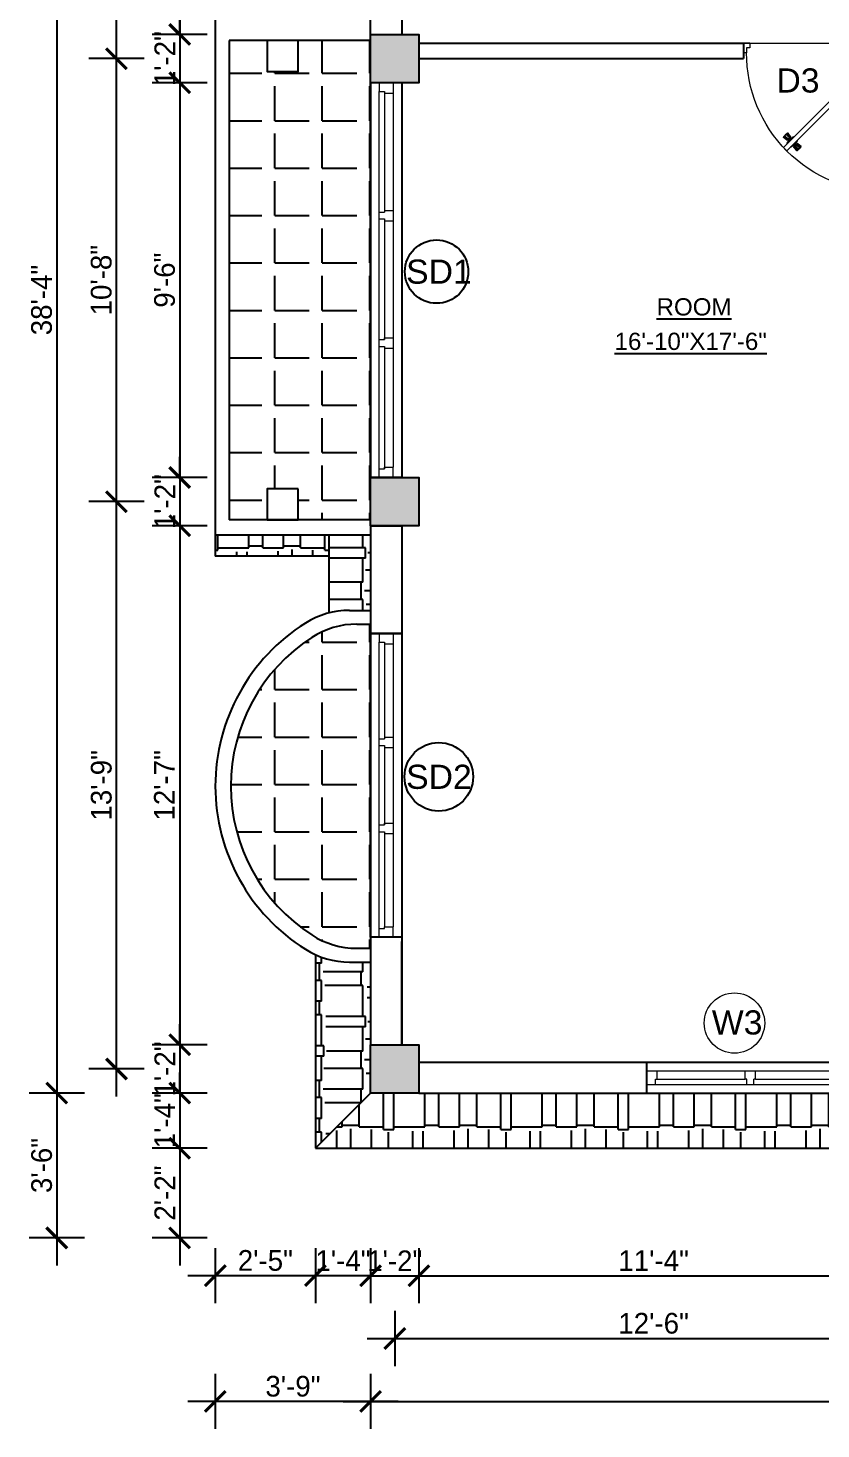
# Model space of a CAD drawing. Header units: inches. Extents: x 3672 to 10975, y -27382 to -746.
# Drawn here: x 8213.9 to 8443.6, y -25749.9 to -25343.6 of the extents above; entities that cross this region are included whole.
import ezdxf

# ---------------------------------------------------------------- set-up
doc = ezdxf.new("R2010")
doc.units = ezdxf.units.IN
doc.header["$LTSCALE"] = 17
doc.header["$MEASUREMENT"] = 0
for name, color, linetype, lineweight in [('25 BOT BAR', 12, 'Continuous', 25), ('DOOR & WIN', 1, 'Continuous', 25), ('OUTLINE', 1, 'Continuous', 25), ('PUERTAS', 7, 'Continuous', 9), ('TEXT', 231, 'Continuous', 20), ('WINDOW FRAME PLAN', 162, 'Continuous', 18)]:
    doc.layers.add(name, color=color, linetype=linetype, lineweight=lineweight)
doc.styles.add('ARCHITECTURE', font='stylu.ttf')
doc.styles.add('DIMTEXT', font='arial.ttf', dxfattribs={"height": 6})
doc.dimstyles.new('8 SCALE', dxfattribs={"dimscale": 0, "dimtxt": 6, "dimasz": 6, "dimexe": 8, "dimexo": 8, "dimgap": 1.25, "dimtad": 1, "dimdec": 0, "dimzin": 3, "dimdsep": 46, "dimlunit": 4, "dimtxsty": 'ARCHITECTURE', "dimblk": 'ARCHTICK', "dimcen": 8, "dimdle": 8, "dimclrd": 5, "dimclre": 5, "dimclrt": 7, "dimadec": 0, "dimazin": 0, "dimtfac": 0.75, "dimtdec": 0, "dimtix": 1, "dimtmove": 2, "dimatfit": 3, "dimldrblk": 'ARCHTICK', "dimfxl": 8, "dimfxlon": 1, "dimtolj": 1, "dimtzin": 0, "dimlwd": -1, "dimlwe": -1, "dimarcsym": 0})
pattern_1 = [(0, (-1697.117, -6798.299), (25.5, 12), [6, -5, 7, -3, 9, -4]), (0, (-1691.117, -6797.799), (25.5, 12), [5, -19, 4, -6]), (0, (-1679.117, -6799.049), (25.5, 12), [3, -31]), (90, (-1697.117, -6798.299), (-8.5, 12), [11.5, -36.5]), (90, (-1691.117, -6798.299), (-8.5, 12), [11.25, -36.75]), (90, (-1686.117, -6798.299), (-8.5, 12), [10.5, -37.5]), (90, (-1679.117, -6799.049), (-8.5, 12), [11.5, -36.5]), (90, (-1676.117, -6799.049), (-8.5, 12), [11.5, -36.5]), (90, (-1667.117, -6798.299), (-8.5, 12), [11, -37])]
pattern_2 = [(90, (-1697.117, -6798.299), (-12, 25.5), [6, -5, 7, -3, 9, -4]), (90, (-1697.617, -6792.299), (-12, 25.5), [5, -19, 4, -6]), (90, (-1696.367, -6780.299), (-12, 25.5), [3, -31]), (180, (-1697.117, -6798.299), (-12, -8.5), [11.5, -36.5]), (180, (-1697.117, -6792.299), (-12, -8.5), [11.25, -36.75]), (180, (-1697.117, -6787.299), (-12, -8.5), [10.5, -37.5]), (180, (-1696.367, -6780.299), (-12, -8.5), [11.5, -36.5]), (180, (-1696.367, -6777.299), (-12, -8.5), [11.5, -36.5]), (180, (-1697.117, -6768.299), (-12, -8.5), [11, -37])]
pattern_3 = [(0, (-1697.117, -4924.22), (0, 13.75), [10, -3.75]), (90, (-1697.117, -4924.22), (-13.75, 8e-16), [10, -3.75])]

# ---------------------------------------------------------------- blocks, each defined once
blk = doc.blocks.new('*U2797')
at = {"layer": 'PUERTAS', "color": 2}
for p, q in [((11.61, 30.24), (12.57, 31.2)), ((11.61, 30.24), (39.94, 1.92)), ((40.83, 2.94), (12.57, 31.2)), ((16.34, 30.46), (16.36, 30.48)), ((12.35, 26.47), (12.33, 26.45)), ((0, 0), (0, 2.8)), ((0.93, 2.8), (0, 2.8)), ((1.87, 0), (0, 0)), ((0.93, 1.4), (0.93, 2.8)), ((1.87, 1.4), (0.93, 1.4)), ((1.87, 0), (1.87, 1.4)), ((39.94, 1.92), (40.16, 2.14)), ((40.1, 2.21), (40.86, 2.97)), ((40.1, 2.21), (40.16, 2.14)), ((40.13, 0), (40.13, 1.4)), ((40.13, 1.4), (41.07, 1.4)), ((40.13, 0), (42, 0)), ((40.16, 2.14), (40.9, 2.88)), ((41.07, 1.77), (41.07, 2.81)), ((41.07, 1.4), (41.07, 1.77)), ((41.07, 1.77), (41.16, 1.77)), ((41.16, 1.77), (41.16, 2.85)), ((41.16, 2.8), (42, 2.8)), ((42, 2.8), (42, 0))]:
    blk.add_line(p, q, dxfattribs=at)
at = {"layer": 'PUERTAS', "color": 1}
for p, q in [((12.73, 29.12), (12.72, 29.11)), ((12.72, 28.98), (13.08, 28.44)), ((13.69, 30.08), (13.7, 30.09)), ((13.83, 30.09), (14.37, 29.73)), ((14.37, 29.73), (14.38, 29.72)), ((14.51, 29.72), (14.5, 29.72)), ((14.63, 29.71), (14.94, 29.41)), ((14.64, 30.23), (15.41, 31.18)), ((14.65, 30.11), (15.14, 29.61)), ((14.65, 29.7), (14.78, 29.83)), ((14.78, 29.98), (14.77, 29.97)), ((14.77, 29.84), (15.07, 29.54)), ((15.25, 29.1), (14.94, 29.41)), ((15.37, 29.24), (15.07, 29.54)), ((15.64, 29.12), (15.14, 29.61)), ((15.23, 29.11), (15.36, 29.24)), ((15.25, 28.97), (15.25, 28.97)), ((15.26, 28.84), (15.25, 28.84)), ((15.62, 28.3), (15.26, 28.84)), ((15.51, 29.24), (15.5, 29.24)), ((15.55, 31.19), (16.13, 30.6)), ((15.62, 31.12), (15.65, 31.15)), ((15.65, 31.15), (16.17, 30.63)), ((15.76, 29.11), (16.71, 29.88)), ((16.72, 30.01), (16.13, 30.6)), ((16.68, 30.12), (16.17, 30.63)), ((16.65, 30.09), (16.68, 30.12)), ((11.62, 27.26), (12.21, 26.67)), ((12.58, 28.16), (11.63, 27.4)), ((11.69, 27.19), (11.66, 27.15)), ((11.66, 27.15), (12.17, 26.64)), ((12.69, 26.12), (12.17, 26.64)), ((12.79, 26.09), (12.21, 26.67)), ((12.72, 26.16), (12.69, 26.12)), ((12.7, 28.16), (13.2, 27.66)), ((12.83, 28.03), (12.84, 28.04)), ((13.7, 27.04), (12.93, 26.09)), ((12.97, 28.04), (13.27, 27.74)), ((13.11, 28.16), (12.98, 28.03)), ((13.08, 28.44), (13.08, 28.43)), ((13.09, 28.3), (13.09, 28.3)), ((13.09, 28.17), (13.4, 27.87)), ((13.69, 27.17), (13.2, 27.66)), ((13.57, 27.43), (13.27, 27.74)), ((13.71, 27.56), (13.4, 27.87)), ((13.69, 27.57), (13.56, 27.44)), ((13.56, 27.3), (13.57, 27.3)), ((13.83, 27.55), (13.84, 27.56)), ((13.97, 27.54), (13.96, 27.55)), ((14.51, 27.19), (13.97, 27.54)), ((14.65, 27.2), (14.64, 27.19)), ((15.61, 28.15), (15.62, 28.16))]:
    blk.add_line(p, q, dxfattribs=at)
at = {"layer": 'PUERTAS', "color": 8}
for p, q in [((12.82, 28.9), (13.2, 28.3)), ((13.06, 28.65), (13.29, 28.21)), ((13.91, 29.99), (14.5, 29.61)), ((14.16, 29.74), (14.59, 29.52)), ((14.42, 29.48), (14.69, 29.42)), ((14.63, 30.14), (15.5, 31.21)), ((14.63, 29.27), (14.8, 29.31)), ((14.66, 29.69), (14.79, 29.82)), ((14.68, 29.66), (14.82, 29.79)), ((14.69, 30.07), (15.57, 31.16)), ((14.74, 29.6), (14.87, 29.73)), ((14.8, 29.09), (14.85, 29.26)), ((14.82, 29.94), (15.74, 30.99)), ((14.84, 29.51), (14.97, 29.64)), ((15.01, 28.89), (14.95, 29.16)), ((14.98, 29.77), (15.94, 30.79)), ((15.04, 29.3), (15.17, 29.43)), ((15.28, 28.62), (15.05, 29.06)), ((15.14, 29.21), (15.27, 29.34)), ((15.52, 28.37), (15.14, 28.97)), ((15.2, 29.15), (15.33, 29.28)), ((15.22, 29.12), (15.35, 29.25)), ((15.31, 29.45), (16.33, 30.41)), ((15.47, 29.29), (16.52, 30.21)), ((15.6, 29.16), (16.69, 30.04)), ((15.67, 29.09), (16.75, 29.96)), ((15.99, 30.81), (16.01, 30.83)), ((16.19, 30.65), (16.01, 30.83)), ((16.19, 30.65), (16.36, 30.48)), ((12.67, 28.18), (11.59, 27.31)), ((12.74, 28.12), (11.65, 27.23)), ((12.87, 27.99), (11.82, 27.06)), ((12, 26.81), (11.98, 26.79)), ((12.15, 26.62), (11.98, 26.79)), ((13.04, 27.82), (12.01, 26.87)), ((12.15, 26.62), (12.33, 26.45)), ((13.36, 27.5), (12.4, 26.48)), ((13.52, 27.34), (12.6, 26.28)), ((13.65, 27.21), (12.77, 26.11)), ((13.71, 27.14), (12.84, 26.06)), ((13.12, 28.15), (12.99, 28.02)), ((13.14, 28.12), (13.01, 27.99)), ((13.2, 28.06), (13.07, 27.93)), ((13.3, 27.97), (13.17, 27.84)), ((13.33, 28.39), (13.39, 28.12)), ((13.5, 27.76), (13.37, 27.63)), ((13.59, 27.67), (13.46, 27.54)), ((13.54, 28.18), (13.49, 28.01)), ((13.65, 27.61), (13.52, 27.48)), ((13.71, 28), (13.54, 27.96)), ((13.68, 27.58), (13.55, 27.45)), ((13.92, 27.79), (13.65, 27.86)), ((14.18, 27.53), (13.75, 27.76)), ((14.43, 27.28), (13.83, 27.67)), ((0, 0), (42, 0))]:
    blk.add_line(p, q, dxfattribs=at)
at = {"layer": 'PUERTAS', "color": 2}
for radius in [0.181, 0.0878]:
    blk.add_circle((41.04, 2.99), radius, dxfattribs=at)
at = {"layer": 'PUERTAS', "color": 8}
blk.add_arc((41.04, 2.99), 40.11, 89.9667, 180.2715, dxfattribs=at)
at = {"layer": 'PUERTAS', "color": 1}
for centre, start, end in [((12.79, 29.04), 135, 225), ((13.76, 30.02), 45, 135), ((14.44, 29.79), 225, 309.7428), ((14.57, 29.65), 45, 129.7428), ((14.71, 30.17), 141.0764, 225), ((14.84, 29.91), 135, 225), ((15.32, 28.91), 140.2572, 225), ((15.18, 29.03), 320.2572, 45), ((15.44, 29.3), 225, 315), ((15.48, 31.12), 45, 141.0764), ((15.7, 29.18), 225, 308.9236), ((11.69, 27.33), 128.9236, 225), ((12.63, 28.09), 45, 128.9236), ((12.86, 26.15), 225, 321.0764), ((12.9, 27.97), 45, 135), ((13.16, 28.24), 140.2572, 225), ((13.02, 28.36), 320.2572, 45), ((13.5, 27.37), 315, 45), ((13.62, 27.1), 321.0764, 45), ((13.77, 27.63), 225, 309.7428), ((13.9, 27.49), 45, 129.7428), ((14.58, 27.25), 225, 315), ((15.55, 28.23), 315, 45)]:
    blk.add_arc(centre, 0.0933, start, end, dxfattribs=at)
blk = doc.blocks.new("5'")
at = {"layer": 'WINDOW FRAME PLAN'}
for p, q in [((10026.35, -7897.24), (10086.35, -7897.24)), ((10026.35, -7897.24), (10026.35, -7901.24)), ((10026.35, -7897.24), (10029.35, -7897.24)), ((10029.35, -7899.74), (10029.35, -7897.24)), ((10054.85, -7899.74), (10054.85, -7897.24)), ((10054.85, -7897.24), (10057.85, -7897.24)), ((10057.85, -7899.74), (10057.85, -7897.24)), ((10086.35, -7897.24), (10083.35, -7897.24)), ((10083.35, -7899.74), (10083.35, -7897.24)), ((10086.35, -7897.24), (10086.35, -7901.24)), ((10026.35, -7901.24), (10086.35, -7901.24)), ((10026.35, -7901.24), (10028.85, -7901.24)), ((10028.85, -7901.24), (10028.85, -7899.74)), ((10028.85, -7899.74), (10029.35, -7899.74)), ((10029.35, -7899.74), (10054.85, -7899.74)), ((10055.35, -7899.74), (10054.85, -7899.74)), ((10055.35, -7901.24), (10055.35, -7899.74)), ((10057.35, -7901.24), (10057.35, -7899.74)), ((10057.85, -7899.74), (10057.35, -7899.74)), ((10057.85, -7899.74), (10083.35, -7899.74)), ((10083.85, -7899.74), (10083.35, -7899.74)), ((10083.85, -7901.24), (10083.85, -7899.74)), ((10086.35, -7901.24), (10083.85, -7901.24))]:
    blk.add_line(p, q, dxfattribs=at)
blk = doc.blocks.new('_ArchTick')
at = {"color": 0, "linetype": 'ByBlock', "const_width": 0.15}
blk.add_lwpolyline([(-0.5, -0.5), (0.5, 0.5)], dxfattribs=at)
blk = doc.blocks.new('*D3283')
at = {"layer": '25 BOT BAR', "color": 5, "transparency": 16777216}
for p, q in [((8257.85, -25198.46), (8257.85, -25353.46)), ((8265.85, -25206.46), (8249.85, -25206.46)), ((8265.85, -25345.46), (8249.85, -25345.46))]:
    blk.add_line(p, q, dxfattribs=at)
at = {"layer": 'Defpoints', "color": 0, "transparency": 16777216}
for p in [(8313.17, -25206.46), (8257.85, -25345.46), (8313.17, -25345.46)]:
    blk.add_point(p, dxfattribs=at)
at = {"layer": '25 BOT BAR', "color": 5, "transparency": 16777216, "xscale": 6, "yscale": 6, "zscale": 6}
for p, rotation in [((8257.85, -25206.46), 90), ((8257.85, -25345.46), 270)]:
    blk.add_blockref('_ArchTick', p, dxfattribs=dict(at, rotation=rotation))
at = {"layer": '25 BOT BAR', "color": 7, "transparency": 16777216, "insert": (8253.39, -25275.96), "char_height": 6, "attachment_point": 5, "rotation": 90, "style": 'ARCHITECTURE'}
blk.add_mtext('\\A1;11\'-7"', dxfattribs=at)
blk = doc.blocks.new('*D3284')
at = {"layer": '25 BOT BAR', "color": 5, "transparency": 16777216}
for p, q in [((8257.85, -25345.46), (8257.85, -25339.46)), ((8265.85, -25345.46), (8249.85, -25345.46)), ((8257.85, -25345.46), (8257.85, -25359.46)), ((8265.85, -25359.46), (8249.85, -25359.46)), ((8257.85, -25359.46), (8257.85, -25365.46))]:
    blk.add_line(p, q, dxfattribs=at)
at = {"layer": 'Defpoints', "color": 0, "transparency": 16777216}
for p in [(8313.17, -25345.46), (8257.85, -25359.46), (8313.17, -25359.46)]:
    blk.add_point(p, dxfattribs=at)
at = {"layer": '25 BOT BAR', "color": 5, "transparency": 16777216, "xscale": 6, "yscale": 6, "zscale": 6}
for p, rotation in [((8257.85, -25345.46), 270), ((8257.85, -25359.46), 90)]:
    blk.add_blockref('_ArchTick', p, dxfattribs=dict(at, rotation=rotation))
at = {"layer": '25 BOT BAR', "color": 7, "transparency": 16777216, "insert": (8253.54, -25352.46), "char_height": 6, "attachment_point": 5, "rotation": 90, "style": 'ARCHITECTURE'}
blk.add_mtext('\\A1;1\'-2"', dxfattribs=at)
blk = doc.blocks.new('*D3285')
at = {"layer": '25 BOT BAR', "color": 5, "transparency": 16777216}
for p, q in [((8257.85, -25351.46), (8257.85, -25481.94)), ((8265.85, -25359.46), (8249.85, -25359.46)), ((8265.85, -25473.94), (8249.85, -25473.94))]:
    blk.add_line(p, q, dxfattribs=at)
at = {"layer": 'Defpoints', "color": 0, "transparency": 16777216}
for p in [(8313.17, -25359.46), (8257.85, -25473.94), (8313.17, -25473.94)]:
    blk.add_point(p, dxfattribs=at)
at = {"layer": '25 BOT BAR', "color": 5, "transparency": 16777216, "xscale": 6, "yscale": 6, "zscale": 6}
for p, rotation in [((8257.85, -25359.46), 90), ((8257.85, -25473.94), 270)]:
    blk.add_blockref('_ArchTick', p, dxfattribs=dict(at, rotation=rotation))
at = {"layer": '25 BOT BAR', "color": 7, "transparency": 16777216, "insert": (8253.49, -25416.7), "char_height": 6, "attachment_point": 5, "rotation": 90, "style": 'ARCHITECTURE'}
blk.add_mtext('\\A1;9\'-6"', dxfattribs=at)
blk = doc.blocks.new('*D3286')
at = {"layer": '25 BOT BAR', "color": 5, "transparency": 16777216}
for p, q in [((8257.85, -25473.94), (8257.85, -25467.94)), ((8265.85, -25473.94), (8249.85, -25473.94)), ((8257.85, -25473.94), (8257.85, -25487.94)), ((8265.85, -25487.94), (8249.85, -25487.94)), ((8257.85, -25487.94), (8257.85, -25493.94))]:
    blk.add_line(p, q, dxfattribs=at)
at = {"layer": 'Defpoints', "color": 0, "transparency": 16777216}
for p in [(8313.17, -25473.94), (8257.85, -25487.94), (8313.17, -25487.94)]:
    blk.add_point(p, dxfattribs=at)
at = {"layer": '25 BOT BAR', "color": 5, "transparency": 16777216, "xscale": 6, "yscale": 6, "zscale": 6}
for p, rotation in [((8257.85, -25473.94), 270), ((8257.85, -25487.94), 90)]:
    blk.add_blockref('_ArchTick', p, dxfattribs=dict(at, rotation=rotation))
at = {"layer": '25 BOT BAR', "color": 7, "transparency": 16777216, "insert": (8253.54, -25480.94), "char_height": 6, "attachment_point": 5, "rotation": 90, "style": 'ARCHITECTURE'}
blk.add_mtext('\\A1;1\'-2"', dxfattribs=at)
blk = doc.blocks.new('*D3287')
at = {"layer": '25 BOT BAR', "color": 5, "transparency": 16777216}
for p, q in [((8257.85, -25479.94), (8257.85, -25646.46)), ((8265.85, -25487.94), (8249.85, -25487.94)), ((8265.85, -25638.46), (8249.85, -25638.46))]:
    blk.add_line(p, q, dxfattribs=at)
at = {"layer": 'Defpoints', "color": 0, "transparency": 16777216}
for p in [(8313.17, -25487.94), (8257.85, -25638.46), (8313.17, -25638.46)]:
    blk.add_point(p, dxfattribs=at)
at = {"layer": '25 BOT BAR', "color": 5, "transparency": 16777216, "xscale": 6, "yscale": 6, "zscale": 6}
for p, rotation in [((8257.85, -25487.94), 90), ((8257.85, -25638.46), 270)]:
    blk.add_blockref('_ArchTick', p, dxfattribs=dict(at, rotation=rotation))
at = {"layer": '25 BOT BAR', "color": 7, "transparency": 16777216, "insert": (8253.39, -25563.2), "char_height": 6, "attachment_point": 5, "rotation": 90, "style": 'ARCHITECTURE'}
blk.add_mtext('\\A1;12\'-7"', dxfattribs=at)
blk = doc.blocks.new('*D3288')
at = {"layer": '25 BOT BAR', "color": 5, "transparency": 16777216}
for p, q in [((8257.85, -25638.46), (8257.85, -25632.46)), ((8265.85, -25638.46), (8249.85, -25638.46)), ((8257.85, -25638.46), (8257.85, -25652.46)), ((8265.85, -25652.46), (8249.85, -25652.46)), ((8257.85, -25652.46), (8257.85, -25658.46))]:
    blk.add_line(p, q, dxfattribs=at)
at = {"layer": 'Defpoints', "color": 0, "transparency": 16777216}
for p in [(8313.17, -25638.46), (8257.85, -25652.46), (8313.17, -25652.46)]:
    blk.add_point(p, dxfattribs=at)
at = {"layer": '25 BOT BAR', "color": 5, "transparency": 16777216, "xscale": 6, "yscale": 6, "zscale": 6}
for p, rotation in [((8257.85, -25638.46), 270), ((8257.85, -25652.46), 90)]:
    blk.add_blockref('_ArchTick', p, dxfattribs=dict(at, rotation=rotation))
at = {"layer": '25 BOT BAR', "color": 7, "transparency": 16777216, "insert": (8253.54, -25645.46), "char_height": 6, "attachment_point": 5, "rotation": 90, "style": 'ARCHITECTURE'}
blk.add_mtext('\\A1;1\'-2"', dxfattribs=at)
blk = doc.blocks.new('*D3289')
at = {"layer": '25 BOT BAR', "color": 5, "transparency": 16777216}
for p, q in [((8239.52, -25653.46), (8239.52, -25472.94)), ((8247.52, -25480.94), (8231.52, -25480.94)), ((8247.52, -25645.46), (8231.52, -25645.46))]:
    blk.add_line(p, q, dxfattribs=at)
at = {"layer": 'Defpoints', "color": 0, "transparency": 16777216}
for p in [(8239.52, -25480.94), (8320.17, -25480.94), (8320.17, -25645.46)]:
    blk.add_point(p, dxfattribs=at)
at = {"layer": '25 BOT BAR', "color": 5, "transparency": 16777216, "xscale": 6, "yscale": 6, "zscale": 6}
for p, rotation in [((8239.52, -25480.94), 90), ((8239.52, -25645.46), 270)]:
    blk.add_blockref('_ArchTick', p, dxfattribs=dict(at, rotation=rotation))
at = {"layer": '25 BOT BAR', "color": 7, "transparency": 16777216, "insert": (8235.16, -25563.2), "char_height": 6, "attachment_point": 5, "rotation": 90, "style": 'ARCHITECTURE'}
blk.add_mtext('\\A1;13\'-9"', dxfattribs=at)
blk = doc.blocks.new('*D3290')
at = {"layer": '25 BOT BAR', "color": 5, "transparency": 16777216}
for p, q in [((8239.52, -25488.94), (8239.52, -25344.46)), ((8247.52, -25352.46), (8231.52, -25352.46)), ((8247.52, -25480.94), (8231.52, -25480.94))]:
    blk.add_line(p, q, dxfattribs=at)
at = {"layer": 'Defpoints', "color": 0, "transparency": 16777216}
for p in [(8239.52, -25352.46), (8320.17, -25352.46), (8320.17, -25480.94)]:
    blk.add_point(p, dxfattribs=at)
at = {"layer": '25 BOT BAR', "color": 5, "transparency": 16777216, "xscale": 6, "yscale": 6, "zscale": 6}
for p, rotation in [((8239.52, -25352.46), 90), ((8239.52, -25480.94), 270)]:
    blk.add_blockref('_ArchTick', p, dxfattribs=dict(at, rotation=rotation))
at = {"layer": '25 BOT BAR', "color": 7, "transparency": 16777216, "insert": (8235.14, -25416.7), "char_height": 6, "attachment_point": 5, "rotation": 90, "style": 'ARCHITECTURE'}
blk.add_mtext('\\A1;10\'-8"', dxfattribs=at)
blk = doc.blocks.new('*D3291')
at = {"layer": '25 BOT BAR', "color": 5, "transparency": 16777216}
for p, q in [((8239.52, -25360.46), (8239.52, -25191.46)), ((8247.52, -25199.46), (8231.52, -25199.46)), ((8247.52, -25352.46), (8231.52, -25352.46))]:
    blk.add_line(p, q, dxfattribs=at)
at = {"layer": 'Defpoints', "color": 0, "transparency": 16777216}
for p in [(8239.52, -25199.46), (8320.17, -25199.46), (8320.17, -25352.46)]:
    blk.add_point(p, dxfattribs=at)
at = {"layer": '25 BOT BAR', "color": 5, "transparency": 16777216, "xscale": 6, "yscale": 6, "zscale": 6}
for p, rotation in [((8239.52, -25199.46), 90), ((8239.52, -25352.46), 270)]:
    blk.add_blockref('_ArchTick', p, dxfattribs=dict(at, rotation=rotation))
at = {"layer": '25 BOT BAR', "color": 7, "transparency": 16777216, "insert": (8235.17, -25275.96), "char_height": 6, "attachment_point": 5, "rotation": 90, "style": 'ARCHITECTURE'}
blk.add_mtext('\\A1;12\'-9"', dxfattribs=at)
blk = doc.blocks.new('*D3292')
at = {"layer": '25 BOT BAR', "color": 5, "transparency": 16777216}
for p, q in [((8222.23, -25184.46), (8222.23, -25660.46)), ((8230.23, -25192.46), (8214.23, -25192.46)), ((8230.23, -25652.46), (8214.23, -25652.46))]:
    blk.add_line(p, q, dxfattribs=at)
at = {"layer": 'Defpoints', "color": 0, "transparency": 16777216}
for p in [(8313.17, -25192.46), (8222.23, -25652.46), (8313.17, -25652.46)]:
    blk.add_point(p, dxfattribs=at)
at = {"layer": '25 BOT BAR', "color": 5, "transparency": 16777216, "xscale": 6, "yscale": 6, "zscale": 6}
for p, rotation in [((8222.23, -25192.46), 90), ((8222.23, -25652.46), 270)]:
    blk.add_blockref('_ArchTick', p, dxfattribs=dict(at, rotation=rotation))
at = {"layer": '25 BOT BAR', "color": 7, "transparency": 16777216, "insert": (8217.85, -25422.46), "char_height": 6, "attachment_point": 5, "rotation": 90, "style": 'ARCHITECTURE'}
blk.add_mtext('\\A1;38\'-4"', dxfattribs=at)
blk = doc.blocks.new('*D3293')
at = {"layer": '25 BOT BAR', "color": 5, "transparency": 16777216}
for p, q in [((8313.17, -25697.41), (8313.17, -25713.41)), ((8327.17, -25697.41), (8327.17, -25713.41)), ((8313.17, -25705.41), (8307.17, -25705.41)), ((8313.17, -25705.41), (8327.17, -25705.41)), ((8327.17, -25705.41), (8333.17, -25705.41))]:
    blk.add_line(p, q, dxfattribs=at)
at = {"layer": 'Defpoints', "color": 0, "transparency": 16777216}
for p in [(8313.17, -25652.46), (8327.17, -25652.46), (8327.17, -25705.41)]:
    blk.add_point(p, dxfattribs=at)
at = {"layer": '25 BOT BAR', "color": 5, "transparency": 16777216, "xscale": 6, "yscale": 6, "zscale": 6}
blk.add_blockref('_ArchTick', (8313.17, -25705.41), dxfattribs=at)
at = {"layer": '25 BOT BAR', "color": 5, "transparency": 16777216, "xscale": 6, "yscale": 6, "zscale": 6, "rotation": 180}
blk.add_blockref('_ArchTick', (8327.17, -25705.41), dxfattribs=at)
at = {"layer": '25 BOT BAR', "color": 7, "transparency": 16777216, "insert": (8320.17, -25701.1), "char_height": 6, "attachment_point": 5, "style": 'ARCHITECTURE'}
blk.add_mtext('\\A1;1\'-2"', dxfattribs=at)
blk = doc.blocks.new('*D3294')
at = {"layer": '25 BOT BAR', "color": 5, "transparency": 16777216}
for p, q in [((8327.17, -25697.41), (8327.17, -25713.41)), ((8463.17, -25697.41), (8463.17, -25713.41)), ((8319.17, -25705.41), (8471.17, -25705.41))]:
    blk.add_line(p, q, dxfattribs=at)
at = {"layer": 'Defpoints', "color": 0, "transparency": 16777216}
for p in [(8327.17, -25652.46), (8463.17, -25652.46), (8463.17, -25705.41)]:
    blk.add_point(p, dxfattribs=at)
at = {"layer": '25 BOT BAR', "color": 5, "transparency": 16777216, "xscale": 6, "yscale": 6, "zscale": 6, "rotation": 180}
blk.add_blockref('_ArchTick', (8327.17, -25705.41), dxfattribs=at)
at = {"layer": '25 BOT BAR', "color": 5, "transparency": 16777216, "xscale": 6, "yscale": 6, "zscale": 6}
blk.add_blockref('_ArchTick', (8463.17, -25705.41), dxfattribs=at)
at = {"layer": '25 BOT BAR', "color": 7, "transparency": 16777216, "insert": (8395.17, -25701.03), "char_height": 6, "attachment_point": 5, "style": 'ARCHITECTURE'}
blk.add_mtext('\\A1;11\'-4"', dxfattribs=at)
blk = doc.blocks.new('*D3300')
at = {"layer": '25 BOT BAR', "color": 5, "transparency": 16777216}
for p, q in [((8320.17, -25715.61), (8320.17, -25731.61)), ((8470.17, -25715.61), (8470.17, -25731.61)), ((8312.17, -25723.61), (8478.17, -25723.61))]:
    blk.add_line(p, q, dxfattribs=at)
at = {"layer": 'Defpoints', "color": 0, "transparency": 16777216}
for p in [(8320.17, -25645.46), (8470.17, -25645.46), (8470.17, -25723.61)]:
    blk.add_point(p, dxfattribs=at)
at = {"layer": '25 BOT BAR', "color": 5, "transparency": 16777216, "xscale": 6, "yscale": 6, "zscale": 6, "rotation": 180}
blk.add_blockref('_ArchTick', (8320.17, -25723.61), dxfattribs=at)
at = {"layer": '25 BOT BAR', "color": 5, "transparency": 16777216, "xscale": 6, "yscale": 6, "zscale": 6}
blk.add_blockref('_ArchTick', (8470.17, -25723.61), dxfattribs=at)
at = {"layer": '25 BOT BAR', "color": 7, "transparency": 16777216, "insert": (8395.17, -25719.25), "char_height": 6, "attachment_point": 5, "style": 'ARCHITECTURE'}
blk.add_mtext('\\A1;12\'-6"', dxfattribs=at)
blk = doc.blocks.new('*D3303')
at = {"layer": '25 BOT BAR', "color": 5, "transparency": 16777216}
for p, q in [((8313.17, -25733.87), (8313.17, -25749.87)), ((8773.63, -25733.87), (8773.63, -25749.87)), ((8305.17, -25741.87), (8781.63, -25741.87))]:
    blk.add_line(p, q, dxfattribs=at)
at = {"layer": 'Defpoints', "color": 0, "transparency": 16777216}
for p in [(8313.17, -25652.46), (8773.63, -25652.46), (8773.63, -25741.87)]:
    blk.add_point(p, dxfattribs=at)
at = {"layer": '25 BOT BAR', "color": 5, "transparency": 16777216, "xscale": 6, "yscale": 6, "zscale": 6, "rotation": 180}
blk.add_blockref('_ArchTick', (8313.17, -25741.87), dxfattribs=at)
at = {"layer": '25 BOT BAR', "color": 5, "transparency": 16777216, "xscale": 6, "yscale": 6, "zscale": 6}
blk.add_blockref('_ArchTick', (8773.63, -25741.87), dxfattribs=at)
at = {"layer": '25 BOT BAR', "color": 7, "transparency": 16777216, "insert": (8543.4, -25737.49), "char_height": 6, "attachment_point": 5, "style": 'ARCHITECTURE'}
blk.add_mtext('\\A1;38\'-4"', dxfattribs=at)
blk = doc.blocks.new('*D3335')
at = {"layer": '25 BOT BAR', "color": 5, "transparency": 16777216}
for p, q in [((8257.85, -25652.46), (8257.85, -25646.46)), ((8265.85, -25652.46), (8249.85, -25652.46)), ((8257.85, -25652.46), (8257.85, -25668.46)), ((8265.85, -25668.46), (8249.85, -25668.46)), ((8257.85, -25668.46), (8257.85, -25674.46))]:
    blk.add_line(p, q, dxfattribs=at)
at = {"layer": 'Defpoints', "color": 0, "transparency": 16777216}
for p in [(8313.17, -25652.46), (8257.85, -25668.46), (8297.17, -25668.46)]:
    blk.add_point(p, dxfattribs=at)
at = {"layer": '25 BOT BAR', "color": 5, "transparency": 16777216, "xscale": 6, "yscale": 6, "zscale": 6}
for p, rotation in [((8257.85, -25652.46), 270), ((8257.85, -25668.46), 90)]:
    blk.add_blockref('_ArchTick', p, dxfattribs=dict(at, rotation=rotation))
at = {"layer": '25 BOT BAR', "color": 7, "transparency": 16777216, "insert": (8253.47, -25660.46), "char_height": 6, "attachment_point": 5, "rotation": 90, "style": 'ARCHITECTURE'}
blk.add_mtext('\\A1;1\'-4"', dxfattribs=at)
blk = doc.blocks.new('*D3336')
at = {"layer": '25 BOT BAR', "color": 5, "transparency": 16777216}
for p, q in [((8257.85, -25660.46), (8257.85, -25702.46)), ((8265.85, -25668.46), (8249.85, -25668.46)), ((8265.85, -25694.46), (8249.85, -25694.46))]:
    blk.add_line(p, q, dxfattribs=at)
at = {"layer": 'Defpoints', "color": 0, "transparency": 16777216}
for p in [(8297.17, -25668.46), (8257.85, -25694.46), (8619.17, -25694.46)]:
    blk.add_point(p, dxfattribs=at)
at = {"layer": '25 BOT BAR', "color": 5, "transparency": 16777216, "xscale": 6, "yscale": 6, "zscale": 6}
for p, rotation in [((8257.85, -25668.46), 90), ((8257.85, -25694.46), 270)]:
    blk.add_blockref('_ArchTick', p, dxfattribs=dict(at, rotation=rotation))
at = {"layer": '25 BOT BAR', "color": 7, "transparency": 16777216, "insert": (8253.54, -25681.46), "char_height": 6, "attachment_point": 5, "rotation": 90, "style": 'ARCHITECTURE'}
blk.add_mtext('\\A1;2\'-2"', dxfattribs=at)
blk = doc.blocks.new('*D3337')
at = {"layer": '25 BOT BAR', "color": 5, "transparency": 16777216}
for p, q in [((8222.23, -25644.46), (8222.23, -25702.46)), ((8230.23, -25652.46), (8214.23, -25652.46)), ((8230.23, -25694.46), (8214.23, -25694.46))]:
    blk.add_line(p, q, dxfattribs=at)
at = {"layer": 'Defpoints', "color": 0, "transparency": 16777216}
for p in [(8313.17, -25652.46), (8222.23, -25694.46), (8619.17, -25694.46)]:
    blk.add_point(p, dxfattribs=at)
at = {"layer": '25 BOT BAR', "color": 5, "transparency": 16777216, "xscale": 6, "yscale": 6, "zscale": 6}
for p, rotation in [((8222.23, -25652.46), 90), ((8222.23, -25694.46), 270)]:
    blk.add_blockref('_ArchTick', p, dxfattribs=dict(at, rotation=rotation))
at = {"layer": '25 BOT BAR', "color": 7, "transparency": 16777216, "insert": (8217.87, -25673.46), "char_height": 6, "attachment_point": 5, "rotation": 90, "style": 'ARCHITECTURE'}
blk.add_mtext('\\A1;3\'-6"', dxfattribs=at)
blk = doc.blocks.new('*D3339')
at = {"layer": '25 BOT BAR', "color": 5, "transparency": 16777216}
for p, q in [((8297.17, -25697.41), (8297.17, -25713.41)), ((8313.17, -25697.41), (8313.17, -25713.41)), ((8297.17, -25705.41), (8291.17, -25705.41)), ((8313.17, -25705.41), (8297.17, -25705.41)), ((8313.17, -25705.41), (8319.17, -25705.41))]:
    blk.add_line(p, q, dxfattribs=at)
at = {"layer": 'Defpoints', "color": 0, "transparency": 16777216}
for p in [(8313.17, -25652.46), (8297.17, -25668.46), (8297.17, -25705.41)]:
    blk.add_point(p, dxfattribs=at)
at = {"layer": '25 BOT BAR', "color": 5, "transparency": 16777216, "xscale": 6, "yscale": 6, "zscale": 6}
blk.add_blockref('_ArchTick', (8297.17, -25705.41), dxfattribs=at)
at = {"layer": '25 BOT BAR', "color": 5, "transparency": 16777216, "xscale": 6, "yscale": 6, "zscale": 6, "rotation": 180}
blk.add_blockref('_ArchTick', (8313.17, -25705.41), dxfattribs=at)
at = {"layer": '25 BOT BAR', "color": 7, "transparency": 16777216, "insert": (8305.17, -25701.03), "char_height": 6, "attachment_point": 5, "style": 'ARCHITECTURE'}
blk.add_mtext('\\A1;1\'-4"', dxfattribs=at)
blk = doc.blocks.new('*D3340')
at = {"layer": '25 BOT BAR', "color": 5, "transparency": 16777216}
for p, q in [((8268.17, -25697.41), (8268.17, -25713.41)), ((8297.17, -25697.41), (8297.17, -25713.41)), ((8305.17, -25705.41), (8260.17, -25705.41))]:
    blk.add_line(p, q, dxfattribs=at)
at = {"layer": 'Defpoints', "color": 0, "transparency": 16777216}
for p in [(8268.17, -25496.46), (8297.17, -25668.46), (8268.17, -25705.41)]:
    blk.add_point(p, dxfattribs=at)
at = {"layer": '25 BOT BAR', "color": 5, "transparency": 16777216, "xscale": 6, "yscale": 6, "zscale": 6, "rotation": 180}
blk.add_blockref('_ArchTick', (8268.17, -25705.41), dxfattribs=at)
at = {"layer": '25 BOT BAR', "color": 5, "transparency": 16777216, "xscale": 6, "yscale": 6, "zscale": 6}
blk.add_blockref('_ArchTick', (8297.17, -25705.41), dxfattribs=at)
at = {"layer": '25 BOT BAR', "color": 7, "transparency": 16777216, "insert": (8282.67, -25701.03), "char_height": 6, "attachment_point": 5, "style": 'ARCHITECTURE'}
blk.add_mtext('\\A1;2\'-5"', dxfattribs=at)
blk = doc.blocks.new('*D3341')
at = {"layer": '25 BOT BAR', "color": 5, "transparency": 16777216}
for p, q in [((8268.17, -25733.87), (8268.17, -25749.87)), ((8313.17, -25733.87), (8313.17, -25749.87)), ((8321.17, -25741.87), (8260.17, -25741.87))]:
    blk.add_line(p, q, dxfattribs=at)
at = {"layer": 'Defpoints', "color": 0, "transparency": 16777216}
for p in [(8268.17, -25496.46), (8313.17, -25652.46), (8268.17, -25741.87)]:
    blk.add_point(p, dxfattribs=at)
at = {"layer": '25 BOT BAR', "color": 5, "transparency": 16777216, "xscale": 6, "yscale": 6, "zscale": 6, "rotation": 180}
blk.add_blockref('_ArchTick', (8268.17, -25741.87), dxfattribs=at)
at = {"layer": '25 BOT BAR', "color": 5, "transparency": 16777216, "xscale": 6, "yscale": 6, "zscale": 6}
blk.add_blockref('_ArchTick', (8313.17, -25741.87), dxfattribs=at)
at = {"layer": '25 BOT BAR', "color": 7, "transparency": 16777216, "insert": (8290.67, -25737.51), "char_height": 6, "attachment_point": 5, "style": 'ARCHITECTURE'}
blk.add_mtext('\\A1;3\'-9"', dxfattribs=at)

msp = doc.modelspace()

# ---------------------------------------------------------------- hatches: boundary and pattern name
at = {"layer": 'DOOR & WIN'}
h = msp.add_hatch(color=256, dxfattribs=at)
h.dxf.hatch_style = 1
h.paths.add_polyline_path([(8327.17, -25345.46), (8313.17, -25345.46), (8313.17, -25359.46), (8327.17, -25359.46)])
h = msp.add_hatch(color=256, dxfattribs=at)
h.dxf.hatch_style = 1
h.paths.add_polyline_path([(8327.17, -25473.94), (8313.17, -25473.94), (8313.17, -25487.94), (8327.17, -25487.94)])
h = msp.add_hatch(color=256, dxfattribs=at)
h.dxf.hatch_style = 1
h.paths.add_polyline_path([(8327.17, -25638.46), (8313.17, -25638.46), (8313.17, -25652.46), (8327.17, -25652.46)])
at = {"layer": 'OUTLINE'}
h = msp.add_hatch(dxfattribs=at)
h.set_pattern_fill('ANGLE', color=8, scale=50)
h.set_pattern_definition(pattern_3)
h.paths.add_polyline_path([(8272.17, -25486.2), (8283.17, -25486.2), (8283.17, -25477.2), (8292.17, -25477.2), (8292.17, -25486.2), (8313.17, -25486.2), (8313.17, -25473.94), (8313.17, -25359.46), (8313.17, -25347.2), (8292.17, -25347.2), (8292.17, -25356.2), (8283.17, -25356.2), (8283.17, -25347.2), (8272.17, -25347.2)])
h = msp.add_hatch(dxfattribs=at)
h.set_pattern_fill('AR-RSHKE', color=8)
h.set_pattern_definition(pattern_1)
h.paths.add_polyline_path([(8301.17, -25490.7), (8268.17, -25490.7), (8268.17, -25496.7), (8301.17, -25496.7)])
h = msp.add_hatch(dxfattribs=at)
h.set_pattern_fill('AR-RSHKE', color=8, angle=90)
h.set_pattern_definition(pattern_2)
edge = h.paths.add_edge_path()
edge.add_line((8313.17, -25490.7), (8301.17, -25490.7))
edge.add_line((8301.17, -25490.7), (8301.17, -25513.2))
edge.add_arc((8307.07, -25536.46), 24, 90, 104.2391, ccw=False)
edge.add_line((8307.07, -25512.46), (8313.17, -25512.46))
edge.add_line((8313.17, -25512.46), (8313.17, -25490.7))
h = msp.add_hatch(dxfattribs=at)
h.set_pattern_fill('ANGLE', color=8, scale=50)
h.set_pattern_definition(pattern_3)
h.paths.add_polyline_path([(8313.17, -25516.46), (8309.17, -25516.46, 0.144768), (8296.12, -25520.32, 0.543527), (8296.12, -25606.6, 0.144768), (8309.17, -25610.46), (8313.17, -25610.46)])
h = msp.add_hatch(dxfattribs=at)
h.set_pattern_fill('AR-RSHKE', color=8, angle=90)
h.set_pattern_definition(pattern_2)
h.paths.add_polyline_path([(8313.17, -25614.46), (8301.17, -25614.46, -0.019991), (8297.17, -25612.47), (8297.17, -25668.46), (8313.17, -25652.46), (8313.17, -25638.46)])
h = msp.add_hatch(dxfattribs=at)
h.set_pattern_fill('AR-RSHKE', color=8)
h.set_pattern_definition(pattern_1)
h.paths.add_polyline_path([(8448.73, -25652.46), (8327.17, -25652.46), (8313.17, -25652.46), (8297.17, -25668.46), (8448.73, -25668.46)])

# ---------------------------------------------------------------- linework, layer by layer
at = {"layer": '25 BOT BAR'}
for p, q in [((8268.17, -25336.7), (8268.17, -25496.7)), ((8313.17, -25345.46), (8313.17, -25336.46)), ((8322.17, -25336.46), (8322.17, -25345.46)), ((8272.17, -25347.2), (8272.17, -25486.2)), ((8313.17, -25347.2), (8272.17, -25347.2)), ((8327.17, -25347.96), (8421.17, -25347.96)), ((8421.17, -25347.96), (8421.17, -25352.46)), ((8327.17, -25352.46), (8421.17, -25352.46)), ((8313.17, -25359.46), (8313.17, -25473.94)), ((8322.17, -25359.46), (8322.17, -25473.94)), ((8313.17, -25486.2), (8272.17, -25486.2)), ((8313.17, -25490.7), (8268.17, -25490.7)), ((8301.17, -25513.2), (8301.17, -25490.7)), ((8313.17, -25487.94), (8313.17, -25638.46)), ((8313.17, -25487.94), (8322.17, -25487.94)), ((8322.17, -25487.94), (8322.17, -25638.46)), ((8301.17, -25496.7), (8268.17, -25496.7)), ((8307.07, -25512.46), (8313.17, -25512.46)), ((8309.17, -25516.46), (8313.17, -25516.46)), ((8313.17, -25519.2), (8322.17, -25519.2)), ((8322.17, -25638.46), (8322.17, -25608.46)), ((8297.17, -25612.32), (8297.17, -25668.46)), ((8309.17, -25610.46), (8313.17, -25610.46)), ((8307.07, -25614.46), (8313.17, -25614.46)), ((8327.17, -25643.46), (8463.17, -25643.46)), ((8393.17, -25652.46), (8393.17, -25643.46)), ((8297.17, -25668.46), (8313.17, -25652.46)), ((8327.17, -25652.46), (8463.17, -25652.46))]:
    msp.add_line(p, q, dxfattribs=at)
for points in [[(8292.17, -25347.2), (8283.17, -25347.2), (8283.17, -25356.2), (8292.17, -25356.2)], [(8292.17, -25477.2), (8283.17, -25477.2), (8283.17, -25486.2), (8292.17, -25486.2)]]:
    msp.add_lwpolyline(points, close=True, dxfattribs=at)
for centre, radius in [((8332.28, -25414.23), 9.19), ((8332.92, -25560.73), 9.93)]:
    msp.add_circle(centre, radius, dxfattribs=at)
for centre, radius, start, end in [((8307.07, -25536.46), 24, 90, 122.203), ((8324.08, -25563.46), 55.91, 122.203, 237.797), ((8309.17, -25540.46), 24, 90, 122.9495), ((8324.08, -25563.46), 51.41, 122.9495, 237.0505), ((8309.17, -25586.46), 24, 237.0505, 270), ((8307.07, -25590.46), 24, 237.797, 270)]:
    msp.add_arc(centre, radius, start, end, dxfattribs=at)
at = {"layer": 'DOOR & WIN'}
for p, q in [((8313.17, -25473.94), (8313.17, -25359.46)), ((8322.17, -25359.46), (8313.17, -25359.46)), ((8322.17, -25359.46), (8322.17, -25473.94)), ((8322.17, -25473.94), (8313.17, -25473.94)), ((8322.17, -25473.94), (8313.17, -25473.94)), ((8313.17, -25607.2), (8313.17, -25519.2)), ((8322.17, -25519.2), (8313.17, -25519.2)), ((8322.17, -25519.2), (8322.17, -25607.2)), ((8322.17, -25607.2), (8313.17, -25607.2)), ((8322.17, -25607.2), (8313.17, -25607.2)), ((8297.17, -25668.46), (8619.17, -25668.46))]:
    msp.add_line(p, q, dxfattribs=at)
at = {"layer": 'OUTLINE'}
for points in [[(8313.17, -25345.46), (8327.17, -25345.46), (8327.17, -25359.46), (8313.17, -25359.46)], [(8313.17, -25473.94), (8327.17, -25473.94), (8327.17, -25487.94), (8313.17, -25487.94)], [(8313.17, -25638.46), (8327.17, -25638.46), (8327.17, -25652.46), (8313.17, -25652.46)]]:
    msp.add_lwpolyline(points, close=True, dxfattribs=at)
at = {"layer": 'TEXT'}
msp.add_circle((8418.59, -25632.14), 8.75, dxfattribs=at)
at = {"layer": 'WINDOW FRAME PLAN'}
for p, q in [((8315.67, -25359.46), (8315.67, -25361.96)), ((8319.67, -25359.46), (8319.67, -25362.46)), ((8315.67, -25471.44), (8315.67, -25361.96)), ((8315.67, -25361.96), (8317.17, -25361.96)), ((8317.17, -25361.96), (8317.17, -25362.46)), ((8317.17, -25362.46), (8317.17, -25396.96)), ((8317.17, -25362.46), (8319.67, -25362.46)), ((8319.67, -25362.46), (8319.67, -25470.94)), ((8315.67, -25396.96), (8317.17, -25396.96)), ((8317.17, -25396.46), (8319.67, -25396.46)), ((8315.67, -25398.96), (8317.17, -25398.96)), ((8317.17, -25398.96), (8317.17, -25399.46)), ((8317.17, -25398.96), (8317.17, -25433.96)), ((8317.17, -25399.46), (8319.67, -25399.46)), ((8317.17, -25433.46), (8319.67, -25433.46)), ((8317.17, -25433.96), (8317.17, -25433.46)), ((8315.67, -25433.96), (8317.17, -25433.96)), ((8315.67, -25435.96), (8317.17, -25435.96)), ((8317.17, -25435.96), (8317.17, -25471.44)), ((8317.17, -25436.46), (8319.67, -25436.46)), ((8315.67, -25473.94), (8315.67, -25471.44)), ((8315.67, -25471.44), (8317.17, -25471.44)), ((8317.17, -25470.94), (8319.67, -25470.94)), ((8317.17, -25471.44), (8317.17, -25470.94)), ((8319.67, -25473.94), (8319.67, -25470.94)), ((8315.67, -25519.2), (8315.67, -25521.7)), ((8319.67, -25519.2), (8319.67, -25522.2)), ((8315.67, -25604.7), (8315.67, -25521.7)), ((8315.67, -25521.7), (8317.17, -25521.7)), ((8317.17, -25521.7), (8317.17, -25522.2)), ((8317.17, -25522.2), (8317.17, -25549.7)), ((8317.17, -25522.2), (8319.67, -25522.2)), ((8319.67, -25522.2), (8319.67, -25604.2)), ((8315.67, -25549.7), (8317.17, -25549.7)), ((8315.67, -25551.7), (8317.17, -25551.7)), ((8317.17, -25549.2), (8319.67, -25549.2)), ((8317.17, -25551.7), (8317.17, -25552.2)), ((8317.17, -25551.7), (8317.17, -25574.7)), ((8317.17, -25552.2), (8319.67, -25552.2)), ((8315.67, -25574.7), (8317.17, -25574.7)), ((8317.17, -25574.2), (8319.67, -25574.2)), ((8317.17, -25574.7), (8317.17, -25574.2)), ((8315.67, -25576.7), (8317.17, -25576.7)), ((8317.17, -25576.7), (8317.17, -25604.2)), ((8317.17, -25577.2), (8319.67, -25577.2)), ((8317.17, -25604.2), (8319.67, -25604.2)), ((8317.17, -25604.7), (8317.17, -25604.2)), ((8319.67, -25607.2), (8319.67, -25604.2)), ((8315.67, -25607.2), (8315.67, -25604.7)), ((8315.67, -25604.7), (8317.17, -25604.7))]:
    msp.add_line(p, q, dxfattribs=at)

# ---------------------------------------------------------------- block references
at = {"layer": '25 BOT BAR'}
msp.add_blockref("5'", (-1633.18, -17748.72), dxfattribs=at)
at = {"layer": 'DOOR & WIN', "xscale": -1, "rotation": 180}
msp.add_blockref('*U2797', (8421.17, -25347.96), dxfattribs=at)

# ---------------------------------------------------------------- texts
at = {"layer": 'DOOR & WIN', "char_height": 5, "attachment_point": 5}
for s, insert in [('{\\fArial TUR|b0|i0|c0|p34;\\L\\C7; \\fArial TUR|b0|i0|c162|p34;ROOM}', (8405.91, -25424.48)), ('{\\fArial TUR|b0|i0|c0|p34;\\L\\C7;16\'-10"X17\'-6"}', (8405.91, -25434.48))]:
    msp.add_mtext(s, dxfattribs=dict(at, insert=insert))
at = {"layer": 'TEXT', "style": 'DIMTEXT'}
for s, p in [('D3', (8430.74, -25362.29)), ('W3', (8412.03, -25635.47))]:
    msp.add_text(s, height=7, dxfattribs=at).set_placement(p)
for s, p in [('SD1', (8323.45, -25417.73)), ('SD2', (8323.45, -25564.23))]:
    msp.add_text(s, height=7, rotation=360, dxfattribs=at).set_placement(p)

# ---------------------------------------------------------------- dimensions: what is measured, and where the dimension line sits
at = {"layer": '25 BOT BAR'}
for base, p1, p2, picture, middle in [((8222.23, -25652.46), (8313.17, -25192.46), (8313.17, -25652.46), '*D3292', (8217.85, -25422.46)), ((8239.52, -25199.46), (8320.17, -25352.46), (8320.17, -25199.46), '*D3291', (8235.17, -25275.96)), ((8257.85, -25345.46), (8313.17, -25206.46), (8313.17, -25345.46), '*D3283', (8253.39, -25275.96)), ((8257.85, -25359.46), (8313.17, -25345.46), (8313.17, -25359.46), '*D3284', (8253.54, -25352.46)), ((8239.52, -25352.46), (8320.17, -25480.94), (8320.17, -25352.46), '*D3290', (8235.14, -25416.7)), ((8257.85, -25473.94), (8313.17, -25359.46), (8313.17, -25473.94), '*D3285', (8253.49, -25416.7)), ((8257.85, -25487.94), (8313.17, -25473.94), (8313.17, -25487.94), '*D3286', (8253.54, -25480.94)), ((8239.52, -25480.94), (8320.17, -25645.46), (8320.17, -25480.94), '*D3289', (8235.16, -25563.2)), ((8257.85, -25638.46), (8313.17, -25487.94), (8313.17, -25638.46), '*D3287', (8253.39, -25563.2)), ((8257.85, -25652.46), (8313.17, -25638.46), (8313.17, -25652.46), '*D3288', (8253.54, -25645.46)), ((8222.23, -25694.46), (8313.17, -25652.46), (8619.17, -25694.46), '*D3337', (8217.87, -25673.46)), ((8257.85, -25668.46), (8313.17, -25652.46), (8297.17, -25668.46), '*D3335', (8253.47, -25660.46)), ((8257.85, -25694.46), (8297.17, -25668.46), (8619.17, -25694.46), '*D3336', (8253.54, -25681.46))]:
    dim = msp.add_linear_dim(base=base, p1=p1, p2=p2, angle=90, dimstyle='8 SCALE', override={"dimscale": 1}, dxfattribs=at)
    dim.commit()
    dim.dimension.update_dxf_attribs({"geometry": picture, "text_midpoint": middle})
for base, p1, p2, picture, middle in [((8268.17, -25705.41), (8297.17, -25668.46), (8268.17, -25496.46), '*D3340', (8282.67, -25701.03)), ((8268.17, -25741.87), (8313.17, -25652.46), (8268.17, -25496.46), '*D3341', (8290.67, -25737.51)), ((8470.17, -25723.61), (8320.17, -25645.46), (8470.17, -25645.46), '*D3300', (8395.17, -25719.25)), ((8297.17, -25705.41), (8313.17, -25652.46), (8297.17, -25668.46), '*D3339', (8305.17, -25701.03)), ((8773.63, -25741.87), (8313.17, -25652.46), (8773.63, -25652.46), '*D3303', (8543.4, -25737.49)), ((8327.17, -25705.41), (8313.17, -25652.46), (8327.17, -25652.46), '*D3293', (8320.17, -25701.1)), ((8463.17, -25705.41), (8327.17, -25652.46), (8463.17, -25652.46), '*D3294', (8395.17, -25701.03))]:
    dim = msp.add_linear_dim(base=base, p1=p1, p2=p2, dimstyle='8 SCALE', override={"dimscale": 1}, dxfattribs=at)
    dim.commit()
    dim.dimension.update_dxf_attribs({"geometry": picture, "text_midpoint": middle})

doc.saveas('drawing.dxf')
